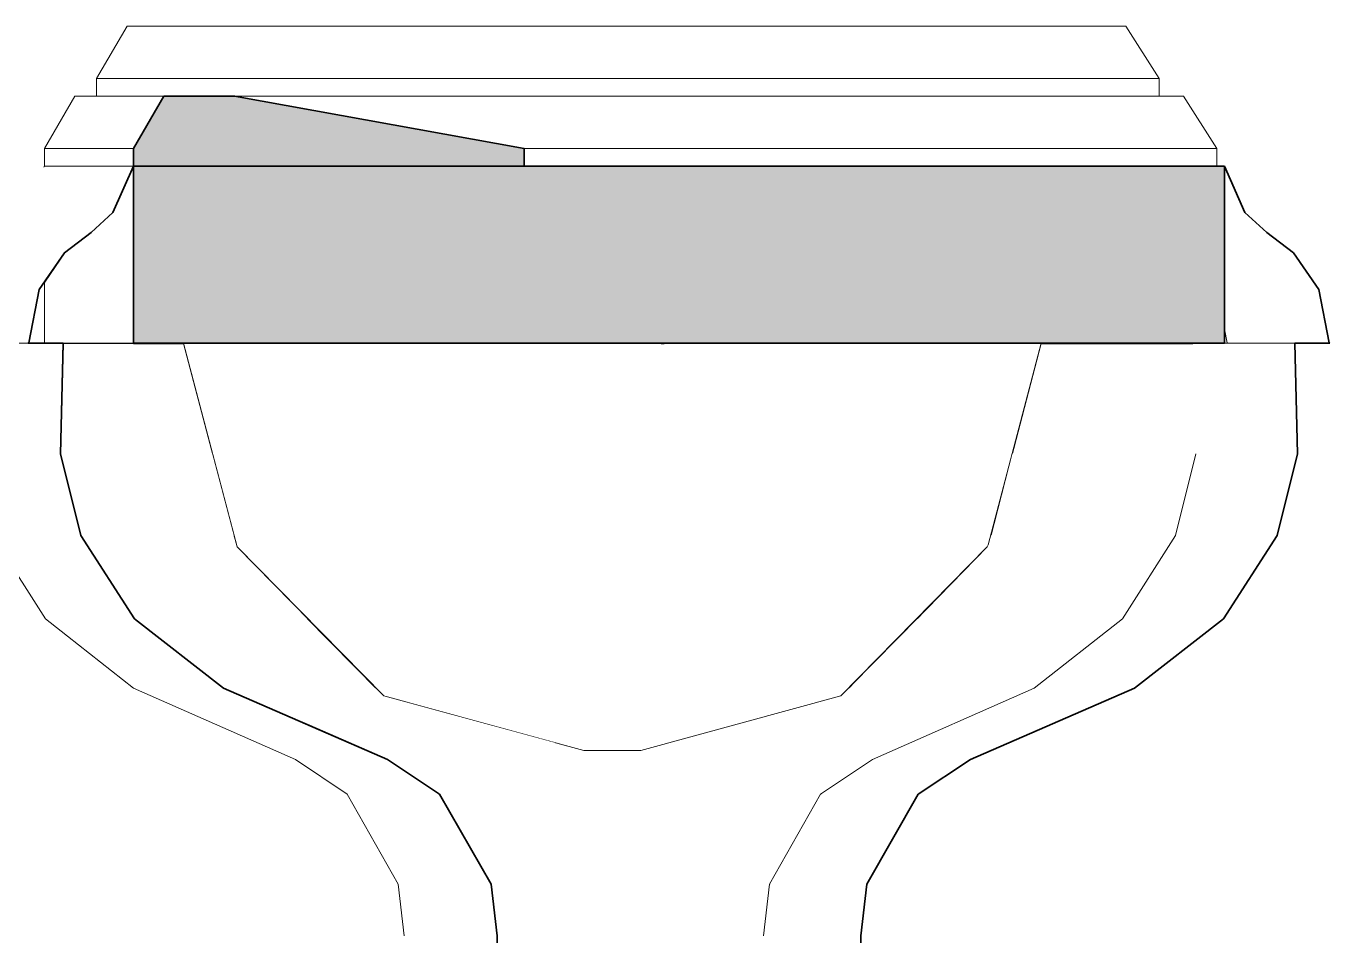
# Model space of a CAD drawing. Header units: millimetres. Extents: x -46169 to 237885, y -84465 to 18123.
# Drawn here: x 225545.6 to 225918.2, y -84152.6 to -83892.6 of the extents above; entities that cross this region are included whole.
import ezdxf

# ---------------------------------------------------------------- set-up
doc = ezdxf.new("R2010")
doc.units = ezdxf.units.MM
doc.header["$MEASUREMENT"] = 0
doc.linetypes.add('Wipeout_Contour', pattern=[1000, 0, -1000])
doc.layers.add('New_A-25-M_Wall_Ext', color=7, linetype='Continuous')
for name, color, linetype, lineweight, true_color in [('New_A-25-M_Wall_Ext_Pen_No__104', 7, 'Continuous', 15, 0xa6a6a6), ('New_A-25-M_Wall_Ext_Pen_No__44', 7, 'Continuous', 35, 0x444444), ('New_A-25-M_Wall_Ext_Pen_No__75', 7, 'Continuous', 20, 0x606060)]:
    doc.layers.add(name, color=color, linetype=linetype, lineweight=lineweight, true_color=true_color)

# ---------------------------------------------------------------- blocks, each defined once
blk = doc.blocks.new('Section Elem_419_4', base_point=(208268.76, -84332.61))
at = {"color": 254, "linetype": 'Wipeout_Contour', "lineweight": 0, "ltscale": 963526.889517}
blk.add_wipeout([(225688, -83932.61), (225885.88, -83932.61), (225885.88, -83927.61), (225688, -83927.61)], dxfattribs=at).dxf.layer = 'New_A-25-M_Wall_Ext'
at = {"color": 254, "linetype": 'Wipeout_Contour', "lineweight": 0, "ltscale": 1684780.263194474}
blk.add_wipeout([(225550.9, -83965.69), (225550.9, -83983.22), (225576.35, -83983.22), (225576.35, -83932.66), (225570.47, -83945.88), (225564.22, -83951.61), (225556.62, -83957.37)], dxfattribs=at).dxf.layer = 'New_A-25-M_Wall_Ext'
at = {"color": 254, "linetype": 'Wipeout_Contour', "lineweight": 0, "ltscale": 722984.926145}
blk.add_wipeout([(225888.05, -83983.14), (225888.81, -83983.14), (225888.05, -83979.23)], dxfattribs=at).dxf.layer = 'New_A-25-M_Wall_Ext'
at = {"color": 254, "linetype": 'Wipeout_Contour', "lineweight": 0, "ltscale": 1685912.175932169}
blk.add_wipeout([(225727.64, -83983.22), (225727.44, -83983.22), (225727.46, -83983.27), (225727.49, -83983.31), (225727.54, -83983.32), (225727.59, -83983.31), (225727.63, -83983.27)], dxfattribs=at).dxf.layer = 'New_A-25-M_Wall_Ext'
at = {"color": 254, "linetype": 'Wipeout_Contour', "lineweight": 0, "ltscale": 963903.104632}
blk.add_wipeout([(225855.92, -83983.22), (225856.01, -83983.32), (225879.07, -83983.32), (225879.07, -83983.22)], dxfattribs=at).dxf.layer = 'New_A-25-M_Wall_Ext'
at = {"color": 254, "linetype": 'Wipeout_Contour', "lineweight": 0, "ltscale": 963758.717736}
blk.add_wipeout([(225778.45, -84083.99), (225820.31, -84041.4), (225820.54, -84040.82), (225779.1, -84082.98)], dxfattribs=at).dxf.layer = 'New_A-25-M_Wall_Ext'
at = {"color": 254, "linetype": 'Wipeout_Contour', "lineweight": 0, "ltscale": 963368.615203}
blk.add_wipeout([(225647.83, -84083.99), (225705.01, -84099.58), (225721.27, -84099.58), (225664.08, -84083.99)], dxfattribs=at).dxf.layer = 'New_A-25-M_Wall_Ext'
at = {"layer": 'New_A-25-M_Wall_Ext_Pen_No__75', "linetype": 'Continuous'}
blk.add_line((225688, -83932.61), (225885.88, -83932.61), dxfattribs=at)
at = {"color": 254, "linetype": 'Wipeout_Contour', "lineweight": 0, "ltscale": 963426.185553}
blk.add_wipeout([(225688, -83927.61), (225885.88, -83927.61), (225876.36, -83912.61), (225605.2, -83912.61)], dxfattribs=at).dxf.layer = 'New_A-25-M_Wall_Ext'
at = {"color": 254, "linetype": 'Wipeout_Contour', "lineweight": 0, "ltscale": 721984.145582}
blk.add_wipeout([(225550.81, -83932.74), (225550.86, -83932.74), (225550.9, -83932.65)], dxfattribs=at).dxf.layer = 'New_A-25-M_Wall_Ext'
at = {"color": 254, "linetype": 'Wipeout_Contour', "lineweight": 0, "ltscale": 722018.517674}
blk.add_wipeout([(225549.4, -83967.87), (225550.9, -83967.87), (225550.9, -83965.69)], dxfattribs=at).dxf.layer = 'New_A-25-M_Wall_Ext'
at = {"color": 254, "linetype": 'Wipeout_Contour', "lineweight": 0, "ltscale": 962778.623517}
blk.add_wipeout([(225556.25, -83983.32), (225578.85, -83983.32), (225578.92, -83983.22), (225556.25, -83983.22)], dxfattribs=at).dxf.layer = 'New_A-25-M_Wall_Ext'
at = {"color": 254, "linetype": 'Wipeout_Contour', "lineweight": 0, "ltscale": 963782.635105}
blk.add_wipeout([(225820.54, -84040.82), (225835.71, -83983.22), (225829.07, -83983.22), (225815.09, -84036.29)], dxfattribs=at).dxf.layer = 'New_A-25-M_Wall_Ext'
at = {"color": 254, "linetype": 'Wipeout_Contour', "lineweight": 0, "ltscale": 963981.777174}
blk.add_wipeout([(225888.05, -83983.22), (225889.01, -83983.22), (225888.81, -83983.14), (225888.05, -83983.14)], dxfattribs=at).dxf.layer = 'New_A-25-M_Wall_Ext'
at = {"color": 254, "linetype": 'Wipeout_Contour', "lineweight": 0, "ltscale": 963142.366164}
blk.add_wipeout([(225622.22, -84041.4), (225605.97, -84041.4), (225647.83, -84083.99), (225664.08, -84083.99)], dxfattribs=at).dxf.layer = 'New_A-25-M_Wall_Ext'
at = {"color": 254, "linetype": 'Wipeout_Contour', "lineweight": 0, "ltscale": 963614.408485}
blk.add_wipeout([(225721.27, -84099.58), (225778.45, -84083.99), (225779.1, -84082.98), (225722.49, -84098.41)], dxfattribs=at).dxf.layer = 'New_A-25-M_Wall_Ext'
at = {"layer": 'New_A-25-M_Wall_Ext_Pen_No__44', "linetype": 'Continuous'}
blk.add_line((225688, -83927.61), (225688, -83932.61), dxfattribs=at)
at = {"layer": 'New_A-25-M_Wall_Ext_Pen_No__75', "linetype": 'Continuous'}
for p, q in [((225876.36, -83912.61), (225885.88, -83927.61)), ((225885.88, -83927.61), (225688, -83927.61)), ((225885.88, -83927.61), (225885.88, -83932.61))]:
    blk.add_line(p, q, dxfattribs=at)
at = {"color": 254, "linetype": 'Wipeout_Contour', "lineweight": 0, "ltscale": 963286.103388}
blk.add_wipeout([(225590.9, -83912.61), (225869.39, -83912.61), (225869.39, -83907.61), (225590.9, -83907.61)], dxfattribs=at).dxf.layer = 'New_A-25-M_Wall_Ext'
at = {"color": 254, "linetype": 'Wipeout_Contour', "lineweight": 0, "ltscale": 721983.950372}
blk.add_wipeout([(225550.77, -83932.96), (225550.86, -83932.74), (225550.81, -83932.74)], dxfattribs=at).dxf.layer = 'New_A-25-M_Wall_Ext'
at = {"color": 254, "linetype": 'Wipeout_Contour', "lineweight": 0, "ltscale": 962699.048191}
blk.add_wipeout([(225549.4, -83967.87), (225546.4, -83983.14), (225550.9, -83983.14), (225550.9, -83967.87)], dxfattribs=at).dxf.layer = 'New_A-25-M_Wall_Ext'
at = {"color": 254, "linetype": 'Wipeout_Contour', "lineweight": 0, "ltscale": 962799.379425}
blk.add_wipeout([(225555.44, -84014.8), (225578.37, -84014.8), (225578.85, -83983.32), (225556.25, -83983.32)], dxfattribs=at).dxf.layer = 'New_A-25-M_Wall_Ext'
at = {"color": 254, "linetype": 'Wipeout_Contour', "lineweight": 0, "ltscale": 962964.850449}
blk.add_wipeout([(225590.64, -83983.22), (225605.97, -84041.4), (225622.22, -84041.4), (225606.9, -83983.22)], dxfattribs=at).dxf.layer = 'New_A-25-M_Wall_Ext'
at = {"color": 254, "linetype": 'Wipeout_Contour', "lineweight": 0, "ltscale": 963821.812454}
blk.add_wipeout([(225835.71, -83983.22), (225835.69, -83983.32), (225856.01, -83983.32), (225855.92, -83983.22)], dxfattribs=at).dxf.layer = 'New_A-25-M_Wall_Ext'
at = {"color": 254, "linetype": 'Wipeout_Contour', "lineweight": 0, "ltscale": 963747.562368}
blk.add_wipeout([(225779.1, -84082.98), (225820.54, -84040.82), (225815.09, -84036.29), (225776.91, -84075.13)], dxfattribs=at).dxf.layer = 'New_A-25-M_Wall_Ext'
at = {"color": 254, "linetype": 'Wipeout_Contour', "lineweight": 0, "ltscale": 963401.134654}
blk.add_wipeout([(225664.08, -84083.99), (225721.27, -84099.58), (225722.49, -84098.41), (225665.88, -84082.98)], dxfattribs=at).dxf.layer = 'New_A-25-M_Wall_Ext'
at = {"layer": 'New_A-25-M_Wall_Ext_Pen_No__75', "linetype": 'Continuous'}
blk.add_line((225876.36, -83912.61), (225605.2, -83912.61), dxfattribs=at)
at = {"color": 254, "linetype": 'Wipeout_Contour', "lineweight": 0, "ltscale": 962707.346973}
blk.add_wipeout([(225546.4, -83983.14), (225546.2, -83983.22), (225550.9, -83983.22), (225550.9, -83983.14)], dxfattribs=at).dxf.layer = 'New_A-25-M_Wall_Ext'
at = {"color": 254, "linetype": 'Wipeout_Contour', "lineweight": 0, "ltscale": 962843.110537}
blk.add_wipeout([(225578.85, -83983.32), (225590.67, -83983.32), (225590.64, -83983.22), (225578.92, -83983.22)], dxfattribs=at).dxf.layer = 'New_A-25-M_Wall_Ext'
at = {"color": 254, "linetype": 'Wipeout_Contour', "lineweight": 0, "ltscale": 963741.245474}
blk.add_wipeout([(225815.09, -84036.29), (225829.07, -83983.22), (225814.34, -83983.22), (225802.57, -84027.91)], dxfattribs=at).dxf.layer = 'New_A-25-M_Wall_Ext'
at = {"color": 254, "linetype": 'Wipeout_Contour', "lineweight": 0, "ltscale": 963926.509758}
blk.add_wipeout([(225856.01, -83983.32), (225856.6, -84014.8), (225879.86, -84014.8), (225879.07, -83983.32)], dxfattribs=at).dxf.layer = 'New_A-25-M_Wall_Ext'
at = {"color": 254, "linetype": 'Wipeout_Contour', "lineweight": 0, "ltscale": 962845.490566}
blk.add_wipeout([(225555.44, -84014.8), (225561.25, -84038.12), (225582.3, -84038.12), (225578.37, -84014.8)], dxfattribs=at).dxf.layer = 'New_A-25-M_Wall_Ext'
at = {"color": 254, "linetype": 'Wipeout_Contour', "lineweight": 0, "ltscale": 963176.020193}
blk.add_wipeout([(225622.22, -84041.4), (225664.08, -84083.99), (225665.88, -84082.98), (225624.44, -84040.82)], dxfattribs=at).dxf.layer = 'New_A-25-M_Wall_Ext'
at = {"color": 254, "linetype": 'Wipeout_Contour', "lineweight": 0, "ltscale": 963609.56184}
blk.add_wipeout([(225722.49, -84098.41), (225779.1, -84082.98), (225776.91, -84075.13), (225724.75, -84089.35)], dxfattribs=at).dxf.layer = 'New_A-25-M_Wall_Ext'
at = {"color": 254, "linetype": 'Wipeout_Contour', "lineweight": 0, "ltscale": 962872.788632}
blk.add_wipeout([(225578.85, -83983.32), (225578.37, -84014.8), (225598.96, -84014.8), (225590.67, -83983.32)], dxfattribs=at).dxf.layer = 'New_A-25-M_Wall_Ext'
at = {"color": 254, "linetype": 'Wipeout_Contour', "lineweight": 0, "ltscale": 962999.397055}
blk.add_wipeout([(225606.9, -83983.22), (225622.22, -84041.4), (225624.44, -84040.82), (225609.27, -83983.22)], dxfattribs=at).dxf.layer = 'New_A-25-M_Wall_Ext'
at = {"color": 254, "linetype": 'Wipeout_Contour', "lineweight": 0, "ltscale": 963836.416489}
blk.add_wipeout([(225835.69, -83983.32), (225827.4, -84014.8), (225856.6, -84014.8), (225856.01, -83983.32)], dxfattribs=at).dxf.layer = 'New_A-25-M_Wall_Ext'
at = {"color": 254, "linetype": 'Wipeout_Contour', "lineweight": 0, "ltscale": 963710.302994}
blk.add_wipeout([(225776.91, -84075.13), (225815.09, -84036.29), (225802.57, -84027.91), (225770.41, -84060.63)], dxfattribs=at).dxf.layer = 'New_A-25-M_Wall_Ext'
at = {"color": 254, "linetype": 'Wipeout_Contour', "lineweight": 0, "ltscale": 962911.634025}
blk.add_wipeout([(225561.25, -84038.12), (225576.62, -84062), (225592.7, -84062), (225582.3, -84038.12)], dxfattribs=at).dxf.layer = 'New_A-25-M_Wall_Ext'
at = {"color": 254, "linetype": 'Wipeout_Contour', "lineweight": 0, "ltscale": 963405.639613}
blk.add_wipeout([(225665.88, -84082.98), (225722.49, -84098.41), (225724.75, -84089.35), (225672.6, -84075.13)], dxfattribs=at).dxf.layer = 'New_A-25-M_Wall_Ext'
at = {"color": 254, "linetype": 'Wipeout_Contour', "lineweight": 0, "ltscale": 963673.08873}
blk.add_wipeout([(225802.57, -84027.91), (225814.34, -83983.22), (225793.76, -83983.22), (225784.88, -84016.97)], dxfattribs=at).dxf.layer = 'New_A-25-M_Wall_Ext'
at = {"color": 254, "linetype": 'Wipeout_Contour', "lineweight": 0, "ltscale": 962927.511111}
blk.add_wipeout([(225578.37, -84014.8), (225582.3, -84038.12), (225605.1, -84038.12), (225598.96, -84014.8)], dxfattribs=at).dxf.layer = 'New_A-25-M_Wall_Ext'
at = {"color": 254, "linetype": 'Wipeout_Contour', "lineweight": 0, "ltscale": 963956.097408}
blk.add_wipeout([(225856.6, -84014.8), (225851.73, -84038.12), (225874.12, -84038.12), (225879.86, -84014.8)], dxfattribs=at).dxf.layer = 'New_A-25-M_Wall_Ext'
at = {"color": 254, "linetype": 'Wipeout_Contour', "lineweight": 0, "ltscale": 963190.472756}
blk.add_wipeout([(225624.44, -84040.82), (225665.88, -84082.98), (225672.6, -84075.13), (225634.41, -84036.29)], dxfattribs=at).dxf.layer = 'New_A-25-M_Wall_Ext'
at = {"color": 254, "linetype": 'Wipeout_Contour', "lineweight": 0, "ltscale": 963588.426837}
blk.add_wipeout([(225724.75, -84089.35), (225776.91, -84075.13), (225770.41, -84060.63), (225726.48, -84072.6)], dxfattribs=at).dxf.layer = 'New_A-25-M_Wall_Ext'
at = {"color": 254, "linetype": 'Wipeout_Contour', "lineweight": 0, "ltscale": 963006.21062}
blk.add_wipeout([(225576.62, -84062), (225602.08, -84081.81), (225609.92, -84081.81), (225592.7, -84062)], dxfattribs=at).dxf.layer = 'New_A-25-M_Wall_Ext'
at = {"color": 254, "linetype": 'Wipeout_Contour', "lineweight": 0, "ltscale": 963021.671069}
blk.add_wipeout([(225609.27, -83983.22), (225624.44, -84040.82), (225634.41, -84036.29), (225620.44, -83983.22)], dxfattribs=at).dxf.layer = 'New_A-25-M_Wall_Ext'
at = {"color": 254, "linetype": 'Wipeout_Contour', "lineweight": 0, "ltscale": 963857.307845}
blk.add_wipeout([(225827.4, -84014.8), (225821.25, -84038.12), (225851.73, -84038.12), (225856.6, -84014.8)], dxfattribs=at).dxf.layer = 'New_A-25-M_Wall_Ext'
at = {"color": 254, "linetype": 'Wipeout_Contour', "lineweight": 0, "ltscale": 963648.316952}
blk.add_wipeout([(225770.41, -84060.63), (225802.57, -84027.91), (225784.88, -84016.97), (225760.59, -84041.68)], dxfattribs=at).dxf.layer = 'New_A-25-M_Wall_Ext'
at = {"color": 254, "linetype": 'Wipeout_Contour', "lineweight": 0, "ltscale": 963408.117386}
blk.add_wipeout([(225672.6, -84075.13), (225724.75, -84089.35), (225726.48, -84072.6), (225682.56, -84060.63)], dxfattribs=at).dxf.layer = 'New_A-25-M_Wall_Ext'
at = {"color": 254, "linetype": 'Wipeout_Contour', "lineweight": 0, "ltscale": 722317.947129}
blk.add_wipeout([(225602.08, -84081.81), (225626.35, -84092.35), (225609.92, -84081.81)], dxfattribs=at).dxf.layer = 'New_A-25-M_Wall_Ext'
at = {"color": 254, "linetype": 'Wipeout_Contour', "lineweight": 0, "ltscale": 963505.805169}
blk.add_wipeout([(225784.88, -84016.97), (225793.76, -83983.22), (225727.64, -83983.22), (225727.63, -83983.27)], dxfattribs=at).dxf.layer = 'New_A-25-M_Wall_Ext'
at = {"color": 254, "linetype": 'Wipeout_Contour', "lineweight": 0, "ltscale": 963218.053527}
blk.add_wipeout([(225634.41, -84036.29), (225672.6, -84075.13), (225682.56, -84060.63), (225650.4, -84027.91)], dxfattribs=at).dxf.layer = 'New_A-25-M_Wall_Ext'
at = {"color": 254, "linetype": 'Wipeout_Contour', "lineweight": 0, "ltscale": 963952.791137}
blk.add_wipeout([(225851.73, -84038.12), (225838.85, -84062), (225858.92, -84062), (225874.12, -84038.12)], dxfattribs=at).dxf.layer = 'New_A-25-M_Wall_Ext'
at = {"color": 254, "linetype": 'Wipeout_Contour', "lineweight": 0, "ltscale": 963550.579748}
blk.add_wipeout([(225726.48, -84072.6), (225770.41, -84060.63), (225760.59, -84041.68), (225727.42, -84050.72)], dxfattribs=at).dxf.layer = 'New_A-25-M_Wall_Ext'
at = {"color": 254, "linetype": 'Wipeout_Contour', "lineweight": 0, "ltscale": 963068.967537}
blk.add_wipeout([(225620.44, -83983.22), (225634.41, -84036.29), (225650.4, -84027.91), (225638.63, -83983.22)], dxfattribs=at).dxf.layer = 'New_A-25-M_Wall_Ext'
at = {"color": 254, "linetype": 'Wipeout_Contour', "lineweight": 0, "ltscale": 1445751.419330423}
blk.add_wipeout([(225820.31, -84041.4), (225800.06, -84062), (225838.85, -84062), (225851.73, -84038.12), (225821.25, -84038.12), (225820.54, -84040.82)], dxfattribs=at).dxf.layer = 'New_A-25-M_Wall_Ext'
at = {"color": 254, "linetype": 'Wipeout_Contour', "lineweight": 0, "ltscale": 963405.663673}
blk.add_wipeout([(225682.56, -84060.63), (225726.48, -84072.6), (225727.42, -84050.72), (225694.25, -84041.68)], dxfattribs=at).dxf.layer = 'New_A-25-M_Wall_Ext'
at = {"layer": 'New_A-25-M_Wall_Ext_Pen_No__75', "linetype": 'Continuous'}
for p in [(225835.71, -83983.22), (225820.31, -84041.4)]:
    blk.add_line(p, (225820.54, -84040.82), dxfattribs=at)
at = {"color": 254, "linetype": 'Wipeout_Contour', "lineweight": 0, "ltscale": 963495.556758}
blk.add_wipeout([(225760.59, -84041.68), (225784.88, -84016.97), (225727.63, -83983.27), (225727.59, -83983.31)], dxfattribs=at).dxf.layer = 'New_A-25-M_Wall_Ext'
at = {"color": 254, "linetype": 'Wipeout_Contour', "lineweight": 0, "ltscale": 963253.175514}
blk.add_wipeout([(225650.4, -84027.91), (225682.56, -84060.63), (225694.25, -84041.68), (225669.97, -84016.97)], dxfattribs=at).dxf.layer = 'New_A-25-M_Wall_Ext'
at = {"color": 254, "linetype": 'Wipeout_Contour', "lineweight": 0, "ltscale": 1203750.349532197}
blk.add_wipeout([(225582.3, -84038.12), (225592.7, -84062), (225626.22, -84062), (225605.97, -84041.4), (225605.1, -84038.12)], dxfattribs=at).dxf.layer = 'New_A-25-M_Wall_Ext'
at = {"color": 254, "linetype": 'Wipeout_Contour', "lineweight": 0, "ltscale": 963913.38187}
blk.add_wipeout([(225838.85, -84062), (225817.52, -84081.81), (225833.74, -84081.81), (225858.92, -84062)], dxfattribs=at).dxf.layer = 'New_A-25-M_Wall_Ext'
at = {"layer": 'New_A-25-M_Wall_Ext_Pen_No__75', "linetype": 'Continuous'}
blk.add_line((225605.97, -84041.4), (225590.64, -83983.22), dxfattribs=at)
at = {"color": 254, "linetype": 'Wipeout_Contour', "lineweight": 0, "ltscale": 963133.582478}
blk.add_wipeout([(225638.63, -83983.22), (225650.4, -84027.91), (225669.97, -84016.97), (225661.08, -83983.22)], dxfattribs=at).dxf.layer = 'New_A-25-M_Wall_Ext'
at = {"color": 254, "linetype": 'Wipeout_Contour', "lineweight": 0, "ltscale": 963454.053797}
blk.add_wipeout([(225727.42, -84050.72), (225760.59, -84041.68), (225727.59, -83983.31), (225727.54, -83983.32)], dxfattribs=at).dxf.layer = 'New_A-25-M_Wall_Ext'
at = {"color": 254, "linetype": 'Wipeout_Contour', "lineweight": 0, "ltscale": 963093.824071}
blk.add_wipeout([(225626.22, -84062), (225592.7, -84062), (225609.92, -84081.81), (225645.69, -84081.81)], dxfattribs=at).dxf.layer = 'New_A-25-M_Wall_Ext'
at = {"color": 254, "linetype": 'Wipeout_Contour', "lineweight": 0, "ltscale": 1204742.047680334}
blk.add_wipeout([(225785.62, -84076.7), (225782.26, -84081.81), (225817.52, -84081.81), (225838.85, -84062), (225800.06, -84062)], dxfattribs=at).dxf.layer = 'New_A-25-M_Wall_Ext'
at = {"color": 254, "linetype": 'Wipeout_Contour', "lineweight": 0, "ltscale": 963389.925309}
blk.add_wipeout([(225694.25, -84041.68), (225727.42, -84050.72), (225727.54, -83983.32), (225727.49, -83983.31)], dxfattribs=at).dxf.layer = 'New_A-25-M_Wall_Ext'
at = {"color": 254, "linetype": 'Wipeout_Contour', "lineweight": 0, "ltscale": 963817.69808}
blk.add_wipeout([(225817.52, -84081.81), (225778.3, -84102.13), (225787.46, -84102.13), (225833.74, -84081.81)], dxfattribs=at).dxf.layer = 'New_A-25-M_Wall_Ext'
at = {"color": 254, "linetype": 'Wipeout_Contour', "lineweight": 0, "ltscale": 963324.644242}
blk.add_wipeout([(225669.97, -84016.97), (225694.25, -84041.68), (225727.49, -83983.31), (225727.46, -83983.27)], dxfattribs=at).dxf.layer = 'New_A-25-M_Wall_Ext'
at = {"color": 254, "linetype": 'Wipeout_Contour', "lineweight": 0, "ltscale": 963742.339268}
blk.add_wipeout([(225782.26, -84081.81), (225758.39, -84102.13), (225778.3, -84102.13), (225817.52, -84081.81)], dxfattribs=at).dxf.layer = 'New_A-25-M_Wall_Ext'
at = {"color": 254, "linetype": 'Wipeout_Contour', "lineweight": 0, "ltscale": 963273.155599}
blk.add_wipeout([(225661.08, -83983.22), (225669.97, -84016.97), (225727.46, -83983.27), (225727.44, -83983.22)], dxfattribs=at).dxf.layer = 'New_A-25-M_Wall_Ext'
at = {"color": 254, "linetype": 'Wipeout_Contour', "lineweight": 0, "ltscale": 722790.848812}
blk.add_wipeout([(225780.59, -84081.81), (225782.26, -84081.81), (225785.62, -84076.7)], dxfattribs=at).dxf.layer = 'New_A-25-M_Wall_Ext'
at = {"color": 254, "linetype": 'Wipeout_Contour', "lineweight": 0, "ltscale": 963733.071773}
blk.add_wipeout([(225778.3, -84102.13), (225765.77, -84112.07), (225772.67, -84112.07), (225787.46, -84102.13)], dxfattribs=at).dxf.layer = 'New_A-25-M_Wall_Ext'
at = {"layer": 'New_A-25-M_Wall_Ext_Pen_No__75', "linetype": 'Continuous'}
for p, q in [((225727.46, -83983.27), (225727.44, -83983.22)), ((225727.49, -83983.31), (225727.46, -83983.27)), ((225727.54, -83983.32), (225727.49, -83983.31)), ((225727.59, -83983.31), (225727.54, -83983.32)), ((225727.63, -83983.27), (225727.59, -83983.31)), ((225727.64, -83983.22), (225727.63, -83983.27))]:
    blk.add_line(p, q, dxfattribs=at)
at = {"color": 254, "linetype": 'Wipeout_Contour', "lineweight": 0, "ltscale": 963685.368177}
blk.add_wipeout([(225758.39, -84102.13), (225750.76, -84112.07), (225765.77, -84112.07), (225778.3, -84102.13)], dxfattribs=at).dxf.layer = 'New_A-25-M_Wall_Ext'
at = {"color": 254, "linetype": 'Wipeout_Contour', "lineweight": 0, "ltscale": 1927158.697596196}
blk.add_wipeout([(225705.01, -84099.58), (225696.79, -84097.34), (225697.94, -84102.13), (225758.39, -84102.13), (225782.26, -84081.81), (225780.59, -84081.81), (225778.45, -84083.99), (225721.27, -84099.58)], dxfattribs=at).dxf.layer = 'New_A-25-M_Wall_Ext'
at = {"color": 254, "linetype": 'Wipeout_Contour', "lineweight": 0, "ltscale": 963707.126542}
blk.add_wipeout([(225765.77, -84112.07), (225753.41, -84137.75), (225758.1, -84137.75), (225772.67, -84112.07)], dxfattribs=at).dxf.layer = 'New_A-25-M_Wall_Ext'
at = {"layer": 'New_A-25-M_Wall_Ext_Pen_No__75', "linetype": 'Continuous'}
for p in [(225778.45, -84083.99), (225705.01, -84099.58)]:
    blk.add_line(p, (225721.27, -84099.58), dxfattribs=at)
at = {"color": 254, "linetype": 'Wipeout_Contour', "lineweight": 0, "ltscale": 1685690.073711227}
blk.add_wipeout([(225609.92, -84081.81), (225626.35, -84092.35), (225648.87, -84102.13), (225697.94, -84102.13), (225696.79, -84097.34), (225647.83, -84083.99), (225645.69, -84081.81)], dxfattribs=at).dxf.layer = 'New_A-25-M_Wall_Ext'
at = {"color": 254, "linetype": 'Wipeout_Contour', "lineweight": 0, "ltscale": 963672.769289}
blk.add_wipeout([(225750.76, -84112.07), (225743.24, -84137.75), (225753.41, -84137.75), (225765.77, -84112.07)], dxfattribs=at).dxf.layer = 'New_A-25-M_Wall_Ext'
at = {"color": 254, "linetype": 'Wipeout_Contour', "lineweight": 0, "ltscale": 963547.899904}
blk.add_wipeout([(225697.94, -84102.13), (225699.5, -84112.07), (225750.76, -84112.07), (225758.39, -84102.13)], dxfattribs=at).dxf.layer = 'New_A-25-M_Wall_Ext'
at = {"color": 254, "linetype": 'Wipeout_Contour', "lineweight": 0, "ltscale": 963707.168597}
blk.add_wipeout([(225753.41, -84137.75), (225751.97, -84152.58), (225756.39, -84152.58), (225758.1, -84137.75)], dxfattribs=at).dxf.layer = 'New_A-25-M_Wall_Ext'
at = {"color": 254, "linetype": 'Wipeout_Contour', "lineweight": 0, "ltscale": 963363.463853}
blk.add_wipeout([(225648.87, -84102.13), (225663.82, -84112.07), (225699.5, -84112.07), (225697.94, -84102.13)], dxfattribs=at).dxf.layer = 'New_A-25-M_Wall_Ext'
at = {"color": 254, "linetype": 'Wipeout_Contour', "lineweight": 0, "ltscale": 963680.114736}
blk.add_wipeout([(225743.24, -84137.75), (225742.36, -84152.58), (225751.97, -84152.58), (225753.41, -84137.75)], dxfattribs=at).dxf.layer = 'New_A-25-M_Wall_Ext'
at = {"color": 254, "linetype": 'Wipeout_Contour', "lineweight": 0, "ltscale": 963767.636588}
blk.add_wipeout([(225758.1, -84137.75), (225756.39, -84152.58), (225784.12, -84152.58), (225785.84, -84137.75)], dxfattribs=at).dxf.layer = 'New_A-25-M_Wall_Ext'
at = {"color": 254, "linetype": 'Wipeout_Contour', "lineweight": 0, "ltscale": 963561.495645}
blk.add_wipeout([(225699.5, -84112.07), (225701.03, -84137.75), (225743.24, -84137.75), (225750.76, -84112.07)], dxfattribs=at).dxf.layer = 'New_A-25-M_Wall_Ext'
at = {"color": 254, "linetype": 'Wipeout_Contour', "lineweight": 0, "ltscale": 963770.028505}
blk.add_wipeout([(225772.67, -84112.07), (225758.1, -84137.75), (225785.84, -84137.75), (225800.58, -84112.07)], dxfattribs=at).dxf.layer = 'New_A-25-M_Wall_Ext'
at = {"layer": 'New_A-25-M_Wall_Ext_Pen_No__75', "linetype": 'Continuous'}
blk.add_line((225758.1, -84137.75), (225756.39, -84152.58), dxfattribs=at)
at = {"color": 254, "linetype": 'Wipeout_Contour', "lineweight": 0, "ltscale": 963800.490355}
blk.add_wipeout([(225787.46, -84102.13), (225772.67, -84112.07), (225800.58, -84112.07), (225815.53, -84102.13)], dxfattribs=at).dxf.layer = 'New_A-25-M_Wall_Ext'
at = {"color": 254, "linetype": 'Wipeout_Contour', "lineweight": 0, "ltscale": 963418.975827}
blk.add_wipeout([(225663.82, -84112.07), (225678.56, -84137.75), (225701.03, -84137.75), (225699.5, -84112.07)], dxfattribs=at).dxf.layer = 'New_A-25-M_Wall_Ext'
at = {"layer": 'New_A-25-M_Wall_Ext_Pen_No__44', "linetype": 'Continuous', "flags": 128}
blk.add_lwpolyline([(225800.58, -84112.07), (225785.84, -84137.75), (225784.12, -84152.58), (225784.08, -84203.17), (225780.16, -84217.89)], dxfattribs=at)
at = {"layer": 'New_A-25-M_Wall_Ext_Pen_No__75', "linetype": 'Continuous'}
blk.add_line((225772.67, -84112.07), (225758.1, -84137.75), dxfattribs=at)
at = {"color": 254, "linetype": 'Wipeout_Contour', "lineweight": 0, "ltscale": 963894.467527}
blk.add_wipeout([(225833.74, -84081.81), (225787.46, -84102.13), (225815.53, -84102.13), (225862.32, -84081.81)], dxfattribs=at).dxf.layer = 'New_A-25-M_Wall_Ext'
at = {"color": 254, "linetype": 'Wipeout_Contour', "lineweight": 0, "ltscale": 963583.437516}
blk.add_wipeout([(225701.03, -84137.75), (225701.21, -84152.58), (225742.36, -84152.58), (225743.24, -84137.75)], dxfattribs=at).dxf.layer = 'New_A-25-M_Wall_Ext'
at = {"layer": 'New_A-25-M_Wall_Ext_Pen_No__75', "linetype": 'Continuous'}
for p, q in [((225820.31, -84041.4), (225778.45, -84083.99)), ((225787.46, -84102.13), (225772.67, -84112.07))]:
    blk.add_line(p, q, dxfattribs=at)
at = {"color": 254, "linetype": 'Wipeout_Contour', "lineweight": 0, "ltscale": 964001.147531}
blk.add_wipeout([(225858.92, -84062), (225833.74, -84081.81), (225862.32, -84081.81), (225887.78, -84062)], dxfattribs=at).dxf.layer = 'New_A-25-M_Wall_Ext'
at = {"color": 254, "linetype": 'Wipeout_Contour', "lineweight": 0, "ltscale": 963464.580577}
blk.add_wipeout([(225678.56, -84137.75), (225680.28, -84152.58), (225701.21, -84152.58), (225701.03, -84137.75)], dxfattribs=at).dxf.layer = 'New_A-25-M_Wall_Ext'
at = {"layer": 'New_A-25-M_Wall_Ext_Pen_No__75', "linetype": 'Continuous'}
blk.add_line((225833.74, -84081.81), (225787.46, -84102.13), dxfattribs=at)
at = {"color": 254, "linetype": 'Wipeout_Contour', "lineweight": 0, "ltscale": 964046.779187}
blk.add_wipeout([(225858.92, -84062), (225887.78, -84062), (225903.15, -84038.12), (225874.12, -84038.12)], dxfattribs=at).dxf.layer = 'New_A-25-M_Wall_Ext'
at = {"color": 254, "linetype": 'Wipeout_Contour', "lineweight": 0, "ltscale": 963374.171728}
blk.add_wipeout([(225678.56, -84137.75), (225651.99, -84137.75), (225653.69, -84152.58), (225680.28, -84152.58)], dxfattribs=at).dxf.layer = 'New_A-25-M_Wall_Ext'
at = {"layer": 'New_A-25-M_Wall_Ext_Pen_No__75', "linetype": 'Continuous'}
blk.add_line((225858.92, -84062), (225833.74, -84081.81), dxfattribs=at)
at = {"color": 254, "linetype": 'Wipeout_Contour', "lineweight": 0, "ltscale": 964053.332464}
blk.add_wipeout([(225874.12, -84038.12), (225903.15, -84038.12), (225908.95, -84014.8), (225879.86, -84014.8)], dxfattribs=at).dxf.layer = 'New_A-25-M_Wall_Ext'
at = {"color": 254, "linetype": 'Wipeout_Contour', "lineweight": 0, "ltscale": 963315.183796}
blk.add_wipeout([(225663.82, -84112.07), (225637.41, -84112.07), (225651.99, -84137.75), (225678.56, -84137.75)], dxfattribs=at).dxf.layer = 'New_A-25-M_Wall_Ext'
at = {"layer": 'New_A-25-M_Wall_Ext_Pen_No__75', "linetype": 'Continuous'}
for p, q in [((225874.12, -84038.12), (225858.92, -84062)), ((225651.99, -84137.75), (225653.69, -84152.58))]:
    blk.add_line(p, q, dxfattribs=at)
at = {"color": 254, "linetype": 'Wipeout_Contour', "lineweight": 0, "ltscale": 964024.374697}
blk.add_wipeout([(225879.07, -83983.22), (225879.86, -84014.8), (225908.95, -84014.8), (225908.15, -83983.22)], dxfattribs=at).dxf.layer = 'New_A-25-M_Wall_Ext'
at = {"color": 254, "linetype": 'Wipeout_Contour', "lineweight": 0, "ltscale": 963234.964944}
blk.add_wipeout([(225648.87, -84102.13), (225622.63, -84102.13), (225637.41, -84112.07), (225663.82, -84112.07)], dxfattribs=at).dxf.layer = 'New_A-25-M_Wall_Ext'
at = {"layer": 'New_A-25-M_Wall_Ext_Pen_No__44', "linetype": 'Continuous', "flags": 128}
blk.add_lwpolyline([(225684.24, -84217.89), (225680.32, -84203.17), (225680.28, -84152.58), (225678.56, -84137.75), (225663.82, -84112.07)], dxfattribs=at)
at = {"layer": 'New_A-25-M_Wall_Ext_Pen_No__75', "linetype": 'Continuous'}
for p, q in [((225879.86, -84014.8), (225874.12, -84038.12)), ((225637.41, -84112.07), (225651.99, -84137.75))]:
    blk.add_line(p, q, dxfattribs=at)
at = {"color": 254, "linetype": 'Wipeout_Contour', "lineweight": 0, "ltscale": 964037.919133}
blk.add_wipeout([(225888.81, -83983.14), (225889.01, -83983.22), (225918.2, -83983.22), (225918, -83983.14)], dxfattribs=at).dxf.layer = 'New_A-25-M_Wall_Ext'
at = {"color": 254, "linetype": 'Wipeout_Contour', "lineweight": 0, "ltscale": 963098.753168}
blk.add_wipeout([(225602.08, -84081.81), (225576.34, -84081.81), (225622.63, -84102.13), (225648.87, -84102.13)], dxfattribs=at).dxf.layer = 'New_A-25-M_Wall_Ext'
at = {"layer": 'New_A-25-M_Wall_Ext_Pen_No__75', "linetype": 'Continuous'}
for p, q in [((225647.83, -84083.99), (225605.97, -84041.4)), ((225705.01, -84099.58), (225647.83, -84083.99)), ((225622.63, -84102.13), (225637.41, -84112.07))]:
    blk.add_line(p, q, dxfattribs=at)
at = {"color": 254, "linetype": 'Wipeout_Contour', "lineweight": 0, "ltscale": 1205017.557662042}
blk.add_wipeout([(225888.05, -83979.23), (225888.81, -83983.14), (225918, -83983.14), (225915, -83967.87), (225888.05, -83967.87)], dxfattribs=at).dxf.layer = 'New_A-25-M_Wall_Ext'
at = {"color": 254, "linetype": 'Wipeout_Contour', "lineweight": 0, "ltscale": 962936.058327}
blk.add_wipeout([(225576.62, -84062), (225551.16, -84062), (225576.34, -84081.81), (225602.08, -84081.81)], dxfattribs=at).dxf.layer = 'New_A-25-M_Wall_Ext'
at = {"layer": 'New_A-25-M_Wall_Ext_Pen_No__44', "linetype": 'Continuous'}
for p, q in [((225888.05, -83983.22), (225576.35, -83983.22)), ((225918.2, -83983.22), (225908.15, -83983.22)), ((225918, -83983.14), (225918.2, -83983.22))]:
    blk.add_line(p, q, dxfattribs=at)
at = {"layer": 'New_A-25-M_Wall_Ext_Pen_No__44', "linetype": 'Continuous', "flags": 128}
blk.add_lwpolyline([(225908.15, -83983.22), (225908.95, -84014.8), (225903.15, -84038.12), (225887.78, -84062), (225862.32, -84081.81), (225815.53, -84102.13), (225800.58, -84112.07)], dxfattribs=at)
at = {"layer": 'New_A-25-M_Wall_Ext_Pen_No__75', "linetype": 'Continuous'}
for p, q in [((225888.05, -83979.23), (225888.81, -83983.14)), ((225908.15, -83983.22), (225888.05, -83983.22)), ((225888.81, -83983.14), (225889.01, -83983.22)), ((225918.2, -83983.22), (225908.15, -83983.22)), ((225576.34, -84081.81), (225622.63, -84102.13))]:
    blk.add_line(p, q, dxfattribs=at)
at = {"color": 254, "linetype": 'Wipeout_Contour', "lineweight": 0, "ltscale": 963995.323104}
blk.add_wipeout([(225888.05, -83957.37), (225888.05, -83967.87), (225915, -83967.87), (225907.78, -83957.37)], dxfattribs=at).dxf.layer = 'New_A-25-M_Wall_Ext'
at = {"color": 254, "linetype": 'Wipeout_Contour', "lineweight": 0, "ltscale": 962829.443387}
blk.add_wipeout([(225561.25, -84038.12), (225535.96, -84038.12), (225551.16, -84062), (225576.62, -84062)], dxfattribs=at).dxf.layer = 'New_A-25-M_Wall_Ext'
at = {"layer": 'New_A-25-M_Wall_Ext_Pen_No__75', "linetype": 'Continuous'}
blk.add_line((225551.16, -84062), (225576.34, -84081.81), dxfattribs=at)
at = {"color": 254, "linetype": 'Wipeout_Contour', "lineweight": 0, "ltscale": 963970.209118}
blk.add_wipeout([(225900.18, -83951.61), (225888.05, -83951.61), (225888.05, -83957.37), (225907.78, -83957.37)], dxfattribs=at).dxf.layer = 'New_A-25-M_Wall_Ext'
at = {"color": 254, "linetype": 'Wipeout_Contour', "lineweight": 0, "ltscale": 962757.01442}
blk.add_wipeout([(225555.44, -84014.8), (225530.22, -84014.8), (225535.96, -84038.12), (225561.25, -84038.12)], dxfattribs=at).dxf.layer = 'New_A-25-M_Wall_Ext'
at = {"layer": 'New_A-25-M_Wall_Ext_Pen_No__75', "linetype": 'Continuous'}
blk.add_line((225535.96, -84038.12), (225551.16, -84062), dxfattribs=at)
at = {"color": 254, "linetype": 'Wipeout_Contour', "lineweight": 0, "ltscale": 963949.334878}
blk.add_wipeout([(225888.05, -83951.61), (225900.18, -83951.61), (225893.92, -83945.88), (225888.05, -83945.88)], dxfattribs=at).dxf.layer = 'New_A-25-M_Wall_Ext'
at = {"color": 254, "linetype": 'Wipeout_Contour', "lineweight": 0, "ltscale": 962709.378884}
blk.add_wipeout([(225531.02, -83983.22), (225530.22, -84014.8), (225555.44, -84014.8), (225556.25, -83983.22)], dxfattribs=at).dxf.layer = 'New_A-25-M_Wall_Ext'
at = {"layer": 'New_A-25-M_Wall_Ext_Pen_No__44', "linetype": 'Continuous', "flags": 128}
blk.add_lwpolyline([(225663.82, -84112.07), (225648.87, -84102.13), (225602.08, -84081.81), (225576.62, -84062), (225561.25, -84038.12), (225555.44, -84014.8), (225556.25, -83983.22)], dxfattribs=at)
at = {"layer": 'New_A-25-M_Wall_Ext_Pen_No__75', "linetype": 'Continuous'}
blk.add_line((225556.25, -83983.22), (225576.35, -83983.22), dxfattribs=at)
at = {"color": 254, "linetype": 'Wipeout_Contour', "lineweight": 0, "ltscale": 722947.531419}
blk.add_wipeout([(225888.05, -83945.88), (225893.92, -83945.88), (225888.05, -83932.66)], dxfattribs=at).dxf.layer = 'New_A-25-M_Wall_Ext'
at = {"color": 254, "linetype": 'Wipeout_Contour', "lineweight": 0, "ltscale": 962651.676658}
blk.add_wipeout([(225521.27, -83983.14), (225521.07, -83983.22), (225546.2, -83983.22), (225546.4, -83983.14)], dxfattribs=at).dxf.layer = 'New_A-25-M_Wall_Ext'
at = {"layer": 'New_A-25-M_Wall_Ext_Pen_No__44', "linetype": 'Continuous'}
blk.add_line((225888.05, -83932.64), (225888.05, -83983.22), dxfattribs=at)
at = {"layer": 'New_A-25-M_Wall_Ext_Pen_No__44', "linetype": 'Continuous', "flags": 128}
blk.add_lwpolyline([(225888.04, -83932.64), (225893.92, -83945.88), (225900.18, -83951.61), (225907.78, -83957.37), (225915, -83967.87), (225918, -83983.14)], dxfattribs=at)
at = {"color": 254, "linetype": 'Wipeout_Contour', "lineweight": 0, "ltscale": 962646.929075}
blk.add_wipeout([(225524.24, -83967.87), (225521.27, -83983.14), (225546.4, -83983.14), (225549.4, -83967.87)], dxfattribs=at).dxf.layer = 'New_A-25-M_Wall_Ext'
at = {"layer": 'New_A-25-M_Wall_Ext_Pen_No__44', "linetype": 'Continuous'}
for p, q in [((225546.2, -83983.22), (225546.4, -83983.14)), ((225556.25, -83983.22), (225546.2, -83983.22))]:
    blk.add_line(p, q, dxfattribs=at)
at = {"layer": 'New_A-25-M_Wall_Ext_Pen_No__75', "linetype": 'Continuous'}
for p, q in [((225546.2, -83983.22), (225521.07, -83983.22)), ((225556.25, -83983.22), (225546.2, -83983.22))]:
    blk.add_line(p, q, dxfattribs=at)
at = {"color": 254, "linetype": 'Wipeout_Contour', "lineweight": 0, "ltscale": 962647.997218}
blk.add_wipeout([(225531.38, -83957.37), (225524.24, -83967.87), (225549.4, -83967.87), (225556.62, -83957.37)], dxfattribs=at).dxf.layer = 'New_A-25-M_Wall_Ext'
at = {"layer": 'New_A-25-M_Wall_Ext_Pen_No__75', "linetype": 'Continuous'}
blk.add_line((225550.9, -83983.22), (225550.9, -83965.69), dxfattribs=at)
at = {"color": 254, "linetype": 'Wipeout_Contour', "lineweight": 0, "ltscale": 962664.28616}
blk.add_wipeout([(225538.9, -83951.61), (225531.38, -83957.37), (225556.62, -83957.37), (225564.22, -83951.61)], dxfattribs=at).dxf.layer = 'New_A-25-M_Wall_Ext'
at = {"color": 254, "linetype": 'Wipeout_Contour', "lineweight": 0, "ltscale": 962682.101012}
blk.add_wipeout([(225545.09, -83945.88), (225538.9, -83951.61), (225564.22, -83951.61), (225570.47, -83945.88)], dxfattribs=at).dxf.layer = 'New_A-25-M_Wall_Ext'
at = {"color": 254, "linetype": 'Wipeout_Contour', "lineweight": 0, "ltscale": 1925392.990068339}
blk.add_wipeout([(225550.9, -83932.64), (225545.09, -83945.88), (225570.47, -83945.88), (225576.35, -83932.66), (225576.35, -83932.64), (225562.82, -83932.64), (225562.81, -83932.66), (225562.81, -83932.64)], dxfattribs=at).dxf.layer = 'New_A-25-M_Wall_Ext'
at = {"color": 254, "linetype": 'Wipeout_Contour', "lineweight": 0, "ltscale": 962689.601516}
blk.add_wipeout([(225550.88, -83927.61), (225550.88, -83932.61), (225576.33, -83932.61), (225576.33, -83927.61)], dxfattribs=at).dxf.layer = 'New_A-25-M_Wall_Ext'
at = {"layer": 'New_A-25-M_Wall_Ext_Pen_No__104', "linetype": 'Continuous'}
blk.add_hatch(color=256, dxfattribs=at).paths.add_polyline_path([(225888.05, -83983.22), (225888.05, -83932.64), (225576.35, -83932.64), (225576.35, -83983.22)])
at = {"layer": 'New_A-25-M_Wall_Ext_Pen_No__44', "linetype": 'Continuous'}
for p, q in [((225688, -83932.61), (225576.33, -83932.61)), ((225576.35, -83932.64), (225576.35, -83983.22)), ((225888.05, -83932.64), (225576.35, -83932.64))]:
    blk.add_line(p, q, dxfattribs=at)
at = {"layer": 'New_A-25-M_Wall_Ext_Pen_No__75', "linetype": 'Continuous'}
for p, q in [((225550.81, -83932.74), (225550.76, -83932.96)), ((225550.9, -83932.65), (225550.81, -83932.74)), ((225550.88, -83932.61), (225576.33, -83932.61)), ((225550.9, -83932.64), (225576.35, -83932.64))]:
    blk.add_line(p, q, dxfattribs=at)
at = {"color": 254, "linetype": 'Wipeout_Contour', "lineweight": 0, "ltscale": 962691.985812}
blk.add_wipeout([(225559.6, -83912.61), (225550.88, -83927.61), (225576.33, -83927.61), (225585.04, -83912.61)], dxfattribs=at).dxf.layer = 'New_A-25-M_Wall_Ext'
at = {"layer": 'New_A-25-M_Wall_Ext_Pen_No__44', "linetype": 'Continuous', "flags": 128}
blk.add_lwpolyline([(225546.4, -83983.14), (225549.4, -83967.87), (225556.62, -83957.37), (225564.22, -83951.61), (225570.47, -83945.88), (225576.36, -83932.64), (225576.33, -83927.61)], dxfattribs=at)
at = {"layer": 'New_A-25-M_Wall_Ext_Pen_No__75', "linetype": 'Continuous'}
for p, q in [((225550.88, -83927.61), (225559.6, -83912.61)), ((225550.88, -83932.61), (225550.88, -83927.61)), ((225576.33, -83927.61), (225550.88, -83927.61))]:
    blk.add_line(p, q, dxfattribs=at)
at = {"color": 254, "linetype": 'Wipeout_Contour', "lineweight": 0, "ltscale": 962716.979751}
blk.add_wipeout([(225590.9, -83907.61), (225565.8, -83907.61), (225565.8, -83912.61), (225590.9, -83912.61)], dxfattribs=at).dxf.layer = 'New_A-25-M_Wall_Ext'
at = {"layer": 'New_A-25-M_Wall_Ext_Pen_No__104', "linetype": 'Continuous'}
blk.add_hatch(color=256, dxfattribs=at).paths.add_polyline_path([(225688, -83932.61), (225688, -83927.61), (225605.2, -83912.61), (225585.04, -83912.61), (225576.33, -83927.61), (225576.33, -83932.61)])
at = {"layer": 'New_A-25-M_Wall_Ext_Pen_No__44', "linetype": 'Continuous'}
blk.add_line((225585.04, -83912.61), (225576.33, -83927.61), dxfattribs=at)
at = {"layer": 'New_A-25-M_Wall_Ext_Pen_No__44', "linetype": 'Continuous', "flags": 128}
blk.add_lwpolyline([(225688, -83927.61), (225605.2, -83912.61), (225585.04, -83912.61)], dxfattribs=at)
at = {"layer": 'New_A-25-M_Wall_Ext_Pen_No__75', "linetype": 'Continuous'}
blk.add_line((225585.04, -83912.61), (225559.6, -83912.61), dxfattribs=at)
at = {"color": 254, "linetype": 'Wipeout_Contour', "lineweight": 0, "ltscale": 963270.473834}
blk.add_wipeout([(225590.9, -83907.61), (225869.39, -83907.61), (225859.87, -83892.61), (225598.61, -83892.61)], dxfattribs=at).dxf.layer = 'New_A-25-M_Wall_Ext'
at = {"layer": 'New_A-25-M_Wall_Ext_Pen_No__75', "linetype": 'Continuous'}
for p in [(225859.87, -83892.61), (225869.39, -83912.61)]:
    blk.add_line(p, (225869.39, -83907.61), dxfattribs=at)
at = {"color": 254, "linetype": 'Wipeout_Contour', "lineweight": 0, "ltscale": 962718.401383}
blk.add_wipeout([(225574.52, -83892.61), (225565.8, -83907.61), (225590.9, -83907.61), (225598.61, -83892.61)], dxfattribs=at).dxf.layer = 'New_A-25-M_Wall_Ext'
at = {"layer": 'New_A-25-M_Wall_Ext_Pen_No__75', "linetype": 'Continuous'}
for p, q in [((225565.8, -83907.61), (225574.52, -83892.61)), ((225598.61, -83892.61), (225574.52, -83892.61)), ((225859.87, -83892.61), (225598.61, -83892.61)), ((225565.8, -83912.61), (225565.8, -83907.61)), ((225590.9, -83907.61), (225565.8, -83907.61)), ((225869.39, -83907.61), (225590.9, -83907.61))]:
    blk.add_line(p, q, dxfattribs=at)

msp = doc.modelspace()

# ---------------------------------------------------------------- block references
at = {"layer": 'New_A-25-M_Wall_Ext'}
msp.add_blockref('Section Elem_419_4', (208268.76, -84332.61), dxfattribs=at)

doc.saveas('drawing.dxf')
